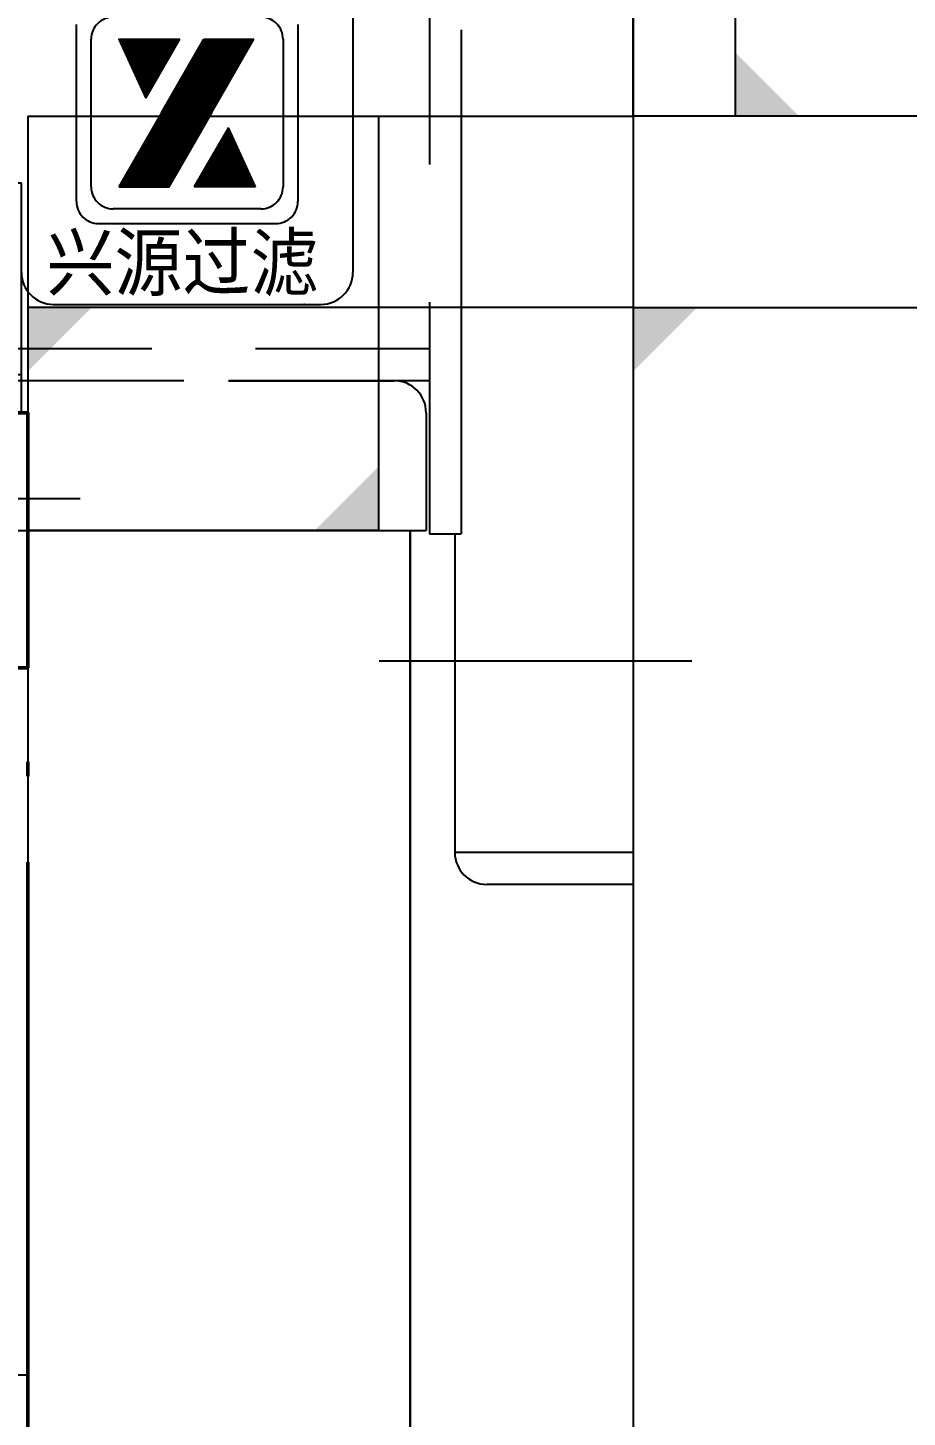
# Model space of a CAD drawing. Header units: millimetres. Extents: x -1204 to 13934, y -5982 to 4710.
# Drawn here: x 10151.9 to 10289.8, y 1295.6 to 1513.6 of the extents above; entities that cross this region are included whole.
import ezdxf

# ---------------------------------------------------------------- set-up
doc = ezdxf.new("R2010")
doc.units = ezdxf.units.MM
doc.header["$LTSCALE"] = 18
for name, pattern in [('AM_ISO02W050', [7.5, 6, -1.5]), ('AM_ISO08W050', [13, 9.75, -1.5, 0.25, -1.5]), ('AM_ISO08W050x2', [7.625, 6, -0.75, 0.125, -0.75]), ('AM_ISO09W050', [8.5, 6, -0.75, 0.125, -0.75, 0.125, -0.75]), ('GEN3A', [3.1, 2.5, -0.6])]:
    doc.linetypes.add(name, pattern=pattern)
doc.layers.add('3AN', color=6, linetype='GEN3A')
for name, color, linetype, lineweight in [('AM_0', 7, 'Continuous', 50), ('AM_0N', 7, 'Continuous', 50), ('AM_3', 6, 'AM_ISO02W050', 25), ('AM_3N', 6, 'AM_ISO02W050', 25), ('AM_4', 3, 'Continuous', 25), ('AM_5', 3, 'Continuous', 25), ('AM_7', 4, 'AM_ISO08W050', 25), ('AM_7N', 4, 'AM_ISO08W050', 25)]:
    doc.layers.add(name, color=color, linetype=linetype, lineweight=lineweight)
doc.styles.get("Standard").update_dxf_attribs({"font": 'ISOCP.SHX', "bigfont": 'GBCBIG.SHX'})
doc.styles.add('楷体', font='', dxfattribs={"width": 0.7})
doc.styles.get('楷体').set_extended_font_data('SimSun')
doc.dimstyles.new('AM_GB$0', dxfattribs={"dimtxt": 3.5, "dimasz": 2.5, "dimexe": 3, "dimexo": 0, "dimgap": 1.5, "dimtad": 1, "dimdsep": 46, "dimtxsty": 'Standard', "dimcen": 0, "dimclrd": 256, "dimclre": 256, "dimclrt": 2, "dimadec": 0, "dimazin": 2, "dimtp": 0.1, "dimtm": 0.1, "dimtfac": 0.71, "dimtmove": 0, "dimatfit": 3, "dimfxl": 1, "dimlwd": -1, "dimlwe": -1, "dimarcsym": 1})
pattern_1 = [(45, (23071.76979, 8599.65107), (-0.08838834765, 0.08838834765), [])]

# ---------------------------------------------------------------- blocks, each defined once
blk = doc.blocks.new('A$C325C7835')
for p, q in [((0, 0), (0, 27.5)), ((0, 27.5), (5, 27.5)), ((5, 0), (5, 27.5)), ((5, 22.5), (48, 22.5)), ((48, 22.5), (48, -22.5)), ((48, 22.5), (49, 21.5)), ((49, 0), (49, 21.5)), ((49, 20), (88, 20)), ((88, -20), (88, 20)), ((88, 20), (89, 19)), ((89, 0), (89, 19)), ((92, 3), (92, 18)), ((104, 18), (104, 3)), ((105, 17), (104, 18)), ((89, 17.08), (92, 17.08)), ((105, 0), (105, 17)), ((92, 3), (105, 3)), ((0, 0), (0, -27.5)), ((5, 0), (5, -27.5)), ((49, 0), (49, -21.5)), ((89, 0), (89, -19)), ((105, 0), (105, -17)), ((92, -3), (92, -18)), ((92, -3), (105, -3)), ((104, -3), (104, -18)), ((89, -17.08), (92, -17.08)), ((105, -17), (104, -18)), ((88, -20), (89, -19)), ((49, -21.5), (48, -22.5)), ((49, -20), (88, -20)), ((5, -22.5), (48, -22.5)), ((0, -27.5), (5, -27.5))]:
    blk.add_line(p, q)
at = {"layer": 'AM_0'}
for p, q in [((104, 18), (92, 18)), ((104, -18), (92, -18))]:
    blk.add_line(p, q, dxfattribs=at)
blk.add_arc((92, 0), 3, 90, 270, dxfattribs=at)
at = {"layer": 'AM_4'}
for p, q in [((105, 17.08), (92, 17.08)), ((105, -17.08), (92, -17.08))]:
    blk.add_line(p, q, dxfattribs=at)
at = {"layer": 'AM_7'}
for p, q in [((-7.38, 0), (13.28, 0)), ((23.39, 0), (55.76, 0)), ((67.61, 0), (107.26, 0))]:
    blk.add_line(p, q, dxfattribs=at)
blk = doc.blocks.new('A$C254F513D')
at = {"color": 6, "linetype": 'AM_ISO09W050', "xscale": -1}
blk.add_blockref('A$C325C7835', (119.3, 128), dxfattribs=at)
blk = doc.blocks.new('A$C0AB245AE')
at = {"layer": 'AM_0'}
blk.add_lwpolyline([(0, 60), (40, 60), (40, 0), (0, 0)], close=True, dxfattribs=at)
at = {"layer": 'AM_3'}
blk.add_line((40, 38), (0, 38), dxfattribs=at)
blk = doc.blocks.new('A$C79A962D9')
at = {"layer": 'AM_0N'}
for p, q in [((-7.51, 6.82), (-6.5, 7.4)), ((-7.51, 6.82), (-7.51, 2.1)), ((6.5, 7.4), (-6.5, 7.4)), ((-3.75, 6.82), (-3.75, 2.1)), ((3.75, 6.82), (3.75, 2.1)), ((7.51, 6.82), (6.5, 7.4)), ((7.51, 6.82), (7.51, 2.1)), ((-7.51, 2.1), (-6.15, 2.1)), ((-6.15, 2.1), (-6.15, 0)), ((-1.1, 2.1), (-6.15, 2.1)), ((-0.42, 0), (-6.15, 0)), ((-1.1, 2.1), (-0.26, 2.1)), ((-0.26, 2.1), (-1.1, 2.1)), ((-0.42, 0), (-1.1, 2.1)), ((-0.7, 0.85), (0.14, 0.85)), ((6.15, 2.1), (-0.26, 2.1)), ((0.42, 0), (-0.26, 2.1)), ((6.15, 0), (0.42, 0)), ((6.15, 2.1), (7.51, 2.1)), ((6.15, 0), (6.15, 2.1))]:
    blk.add_line(p, q, dxfattribs=at)
for centre, radius, start, end in [((-5.63, 4.08), 3.32, 55.5531, 115.5531), ((0, -5.01), 12.41, 72.3875, 107.6125), ((5.63, 4.08), 3.32, 64.4469, 124.4469)]:
    blk.add_arc(centre, radius, start, end, dxfattribs=at)
at = {"layer": 'AM_7N', "linetype": 'AM_ISO08W050x2'}
blk.add_line((0, 13.11), (0, -6), dxfattribs=at)
blk = doc.blocks.new('A$C553326D40O8M0Y2')
at = {"layer": 'AM_0N'}
for p, q in [((18.5, 0), (10.5, 0)), ((18.5, -2.5), (18.5, 0)), ((10.5, -2.5), (18.5, -2.5))]:
    blk.add_line(p, q, dxfattribs=at)
at = {"layer": 'AM_3N'}
for p, q in [((10.5, 0), (-18.5, 0)), ((-18.5, 0), (-18.5, -2.5)), ((-18.5, -2.5), (10.5, -2.5)), ((-9.2, -2.5), (-9.2, -5.6)), ((-0.62, -2.5), (0.39, -5.6)), ((1.06, -3.85), (-0.18, -3.85)), ((0.62, -2.5), (1.63, -5.6)), ((9.2, -5.6), (9.2, -2.5)), ((-9.2, -5.6), (-10.39, -5.6)), ((-10.39, -12.29), (-10.39, -5.6)), ((-9.2, -5.6), (0.39, -5.6)), ((-5.2, -12.29), (-5.2, -5.6)), ((1.63, -5.6), (0.39, -5.6)), ((0.39, -5.6), (1.63, -5.6)), ((1.63, -5.6), (9.2, -5.6)), ((5.2, -12.29), (5.2, -5.6)), ((10.39, -5.6), (9.2, -5.6)), ((10.39, -12.29), (10.39, -5.6)), ((-10.39, -12.29), (-9, -13.1)), ((10.39, -12.29), (9, -13.1)), ((-9, -13.1), (9, -13.1))]:
    blk.add_line(p, q, dxfattribs=at)
for centre, radius, start, end in [((-7.8, -8.51), 4.59, 244.4469, 304.4469), ((0, 4.08), 17.18, 252.3875, 287.6125), ((7.8, -8.51), 4.59, 235.5531, 295.5531)]:
    blk.add_arc(centre, radius, start, end, dxfattribs=at)
at = {"layer": 'AM_7N', "linetype": 'AM_ISO08W050x2'}
blk.add_line((0, -17.73), (0, 5.19), dxfattribs=at)
blk = doc.blocks.new('A$C2EC0187C')
for p, q in [((125, 76), (0, 76)), ((0, 76), (0, 46)), ((125, 46), (125, 76)), ((0, 31), (0, 46)), ((70, 46), (125, 46)), ((70, 46), (70, 40)), ((105, 40), (105, 46)), ((125, 40), (125, 46)), ((66, 31), (0, 31))]:
    blk.add_line(p, q)
at = {"layer": 'AM_7', "linetype": 'AM_ISO08W050x2'}
blk.add_line((115, 37.21), (115, 48.79), dxfattribs=at)
at = {"xscale": -1}
blk.add_blockref('A$C79A962D9', (115, 46), dxfattribs=at)
at = {"xscale": -1, "rotation": 270}
for name, p in [('A$C553326D40O8M0Y2', (104, 29.5)), ('A$C0AB245AE', (66, 0))]:
    blk.add_blockref(name, p, dxfattribs=at)
blk = doc.blocks.new('A$C210C4A9A')
at = {"layer": '3AN', "ltscale": 2}
h = blk.add_hatch(dxfattribs=at)
h.set_pattern_fill('ANSI31', color=3, style=0)
h.set_pattern_definition(pattern_1)
h.paths.add_polyline_path([(110.96, 121.02), (104.27, 109.44), (112.12, 109.44), (118.8, 121.02), (125.49, 132.6), (117.64, 132.6)])
h = blk.add_hatch(dxfattribs=at)
h.set_pattern_fill('ANSI31', color=256, style=0)
h.set_pattern_definition(pattern_1)
h.paths.add_polyline_path([(104.27, 132.6), (108.53, 123.34), (113.88, 132.6)])
h = blk.add_hatch(dxfattribs=at)
h.set_pattern_fill('ANSI31', color=256, style=0)
h.set_pattern_definition(pattern_1)
h.paths.add_polyline_path([(121.47, 118.71), (116.12, 109.44), (125.73, 109.44)])
for p, q in [((185, 260), (185, 0)), ((158, 245.68), (158, 55)), ((153, 202.96), (153, 55)), ((104.27, 132.6), (108.53, 123.34)), ((108.53, 123.34), (113.88, 132.6)), ((110.96, 121.02), (117.64, 132.6)), ((118.8, 121.02), (125.49, 132.6)), ((110.96, 121.02), (104.27, 109.44)), ((118.8, 121.02), (112.12, 109.44)), ((121.47, 118.71), (116.12, 109.44)), ((125.73, 109.44), (121.47, 118.71)), ((109.45, 84), (83, 84)), ((153, 84), (125.71, 84)), ((114.49, 79), (88, 79)), ((153, 79), (121.51, 79)), ((153, 55), (158, 55)), ((157, 55), (157, 5)), ((194.19, 35), (145.11, 35)), ((185, 5), (157, 5)), ((185, 0), (162, 0))]:
    blk.add_line(p, q, dxfattribs=at)
at = {"layer": '3AN', "linetype": 'ByBlock'}
for p, q in [((141, 138), (141, 96)), ((94, 91), (136, 91))]:
    blk.add_line(p, q, dxfattribs=at)
at = {"layer": '3AN', "ltscale": 1.5}
for p, q in [((97.63, 107.13), (97.63, 134.92)), ((132.37, 134.92), (132.37, 107.13)), ((99.94, 109.44), (99.94, 132.6)), ((104.27, 132.6), (113.88, 132.6)), ((117.64, 132.6), (125.49, 132.6)), ((130.06, 132.6), (130.06, 109.44)), ((104.27, 109.44), (112.12, 109.44)), ((125.73, 109.44), (116.12, 109.44)), ((126.58, 105.97), (103.42, 105.97)), ((128.9, 103.65), (101.1, 103.65))]:
    blk.add_line(p, q, dxfattribs=at)
at = {"layer": '3AN'}
for p, q in [((114.49, 79), (88.5, 79)), ((121.51, 79), (147.5, 79)), ((152.5, 74), (152.5, 55.5)), ((83.5, 55.5), (152.5, 55.5))]:
    blk.add_line(p, q, dxfattribs=at)
at = {"layer": '3AN', "ltscale": 1.5}
for centre, start, end in [((103.42, 132.6), 90, 180), ((126.58, 132.6), 0, 90), ((103.42, 109.44), 180, 270), ((126.58, 109.44), 270, 0), ((101.1, 107.13), 180, 270), ((128.9, 107.13), 270, 0)]:
    blk.add_arc(centre, 3.47, start, end, dxfattribs=at)
at = {"layer": '3AN', "linetype": 'ByBlock'}
for centre, start, end in [((94, 96), 180, 270), ((136, 96), 270, 0)]:
    blk.add_arc(centre, 5, start, end, dxfattribs=at)
at = {"layer": '3AN'}
blk.add_arc((147.5, 74), 5, 0, 90, dxfattribs=at)
at = {"layer": '3AN', "ltscale": 2}
blk.add_arc((162, 5), 5, 180, 270, dxfattribs=at)
at = {"layer": '3AN', "color": 0, "linetype": 'ByBlock'}
blk.add_point((133.34, 91), dxfattribs=at)
at = {"layer": '3AN', "linetype": 'ByBlock', "style": '楷体', "width": 0.9}
blk.add_text('兴源过滤', height=8.686, dxfattribs=at).set_placement((92.94, 93.25))
blk = doc.blocks.new('A$C7AE273A8')
at = {"layer": 'AM_7', "linetype": 'AM_ISO08W050x2'}
blk.add_line((41.82, 340), (59.29, 340), dxfattribs=at)
blk = doc.blocks.new('*D122')
at = {"layer": 'AM_5', "transparency": 16777216}
for p, q in [((10019.87, 1469.7), (10019.87, 2417.1)), ((11477.87, 1469.7), (11477.87, 2417.1)), ((10094.87, 2327.1), (11402.87, 2327.1))]:
    blk.add_line(p, q, dxfattribs=at)
for points in [[(10094.87, 2339.6), (10094.87, 2314.6), (10019.87, 2327.1)], [(11402.87, 2339.6), (11402.87, 2314.6), (11477.87, 2327.1)]]:
    blk.add_solid(points, dxfattribs=at)
at = {"layer": 'Defpoints', "color": 0, "transparency": 16777216}
for p in [(11477.87, 2327.1), (10019.87, 1469.7), (11477.87, 1469.7)]:
    blk.add_point(p, dxfattribs=at)
at = {"layer": 'AM_5', "color": 2, "transparency": 16777216, "insert": (10730.31, 2424.6), "char_height": 105, "attachment_point": 5}
blk.add_mtext('1458', dxfattribs=at)

msp = doc.modelspace()

# ---------------------------------------------------------------- linework, layer by layer
for p, q in [((10246.87, 1774.69), (10246.87, 1499.69)), ((10262.87, 1614.99), (10262.87, 1499.69)), ((10246.87, 1499.69), (10246.87, 1579.69)), ((10151.87, 1499.69), (10151.87, 1434.69)), ((10151.87, 1499.69), (10246.87, 1499.69)), ((10206.87, 1499.69), (10206.87, 1434.69)), ((10206.87, 1499.69), (10206.87, 1434.69)), ((10591.87, 1499.69), (10246.87, 1499.69)), ((10246.87, 1499.69), (10246.87, 1434.69)), ((10246.87, 1499.69), (10246.87, 1274.69)), ((10246.87, 1469.69), (10583.87, 1469.69)), ((10246.87, 1469.69), (10583.87, 1469.69)), ((10151.87, 1434.69), (10211.87, 1434.69)), ((10206.87, 1434.69), (10151.87, 1434.69)), ((10211.87, 1274.69), (10211.87, 1434.69)), ((10211.87, 1274.69), (10211.87, 1434.69)), ((10211.87, 1434.69), (10211.87, 1274.69))]:
    msp.add_line(p, q)
at = {"color": 6, "linetype": 'AM_ISO09W050'}
msp.add_line((10151.87, 1434.69), (10151.87, 1114.69), dxfattribs=at)
for points in [[(10262.87, 1499.69), (10272.87, 1499.69), (10262.87, 1509.69)], [(10151.87, 1469.69), (10161.87, 1469.69), (10151.87, 1459.69)], [(10246.87, 1469.69), (10256.87, 1469.69), (10246.87, 1459.69)], [(10206.87, 1434.69), (10196.87, 1434.69), (10206.87, 1444.69)]]:
    msp.add_solid(points)
at = {"layer": 'AM_0', "color": 6, "linetype": 'AM_ISO09W050'}
msp.add_line((10151.87, 1274.69), (10151.87, 1402.69), dxfattribs=at)
at = {"layer": 'AM_3', "ltscale": 7}
msp.add_line((10246.87, 1469.69), (10151.87, 1469.69), dxfattribs=at)

# ---------------------------------------------------------------- block references
for name, p in [('A$C210C4A9A', (10061.87, 1379.19)), ('A$C254F513D', (10032.57, 1146.69))]:
    msp.add_blockref(name, p)
at = {"color": 6, "linetype": 'AM_ISO09W050'}
msp.add_blockref('A$C2EC0187C', (10025.87, 1413.19), dxfattribs=at)
at = {"xscale": -1}
msp.add_blockref('A$C7AE273A8', (10201.92, 1099.69), dxfattribs=at)

# ---------------------------------------------------------------- dimensions: what is measured, and where the dimension line sits
at = {"layer": 'AM_5'}
dim = msp.add_linear_dim(base=(11477.87, 2327.1), p1=(10019.87, 1469.7), p2=(11477.87, 1469.7), dimstyle='AM_GB$0', override={"dimscale": 30, "dimdec": 0}, dxfattribs=at)
dim.commit()
dim.dimension.update_dxf_attribs({"geometry": '*D122', "text_midpoint": (10730.31, 2327.1), "dimtype": 160})

doc.saveas('drawing.dxf')
